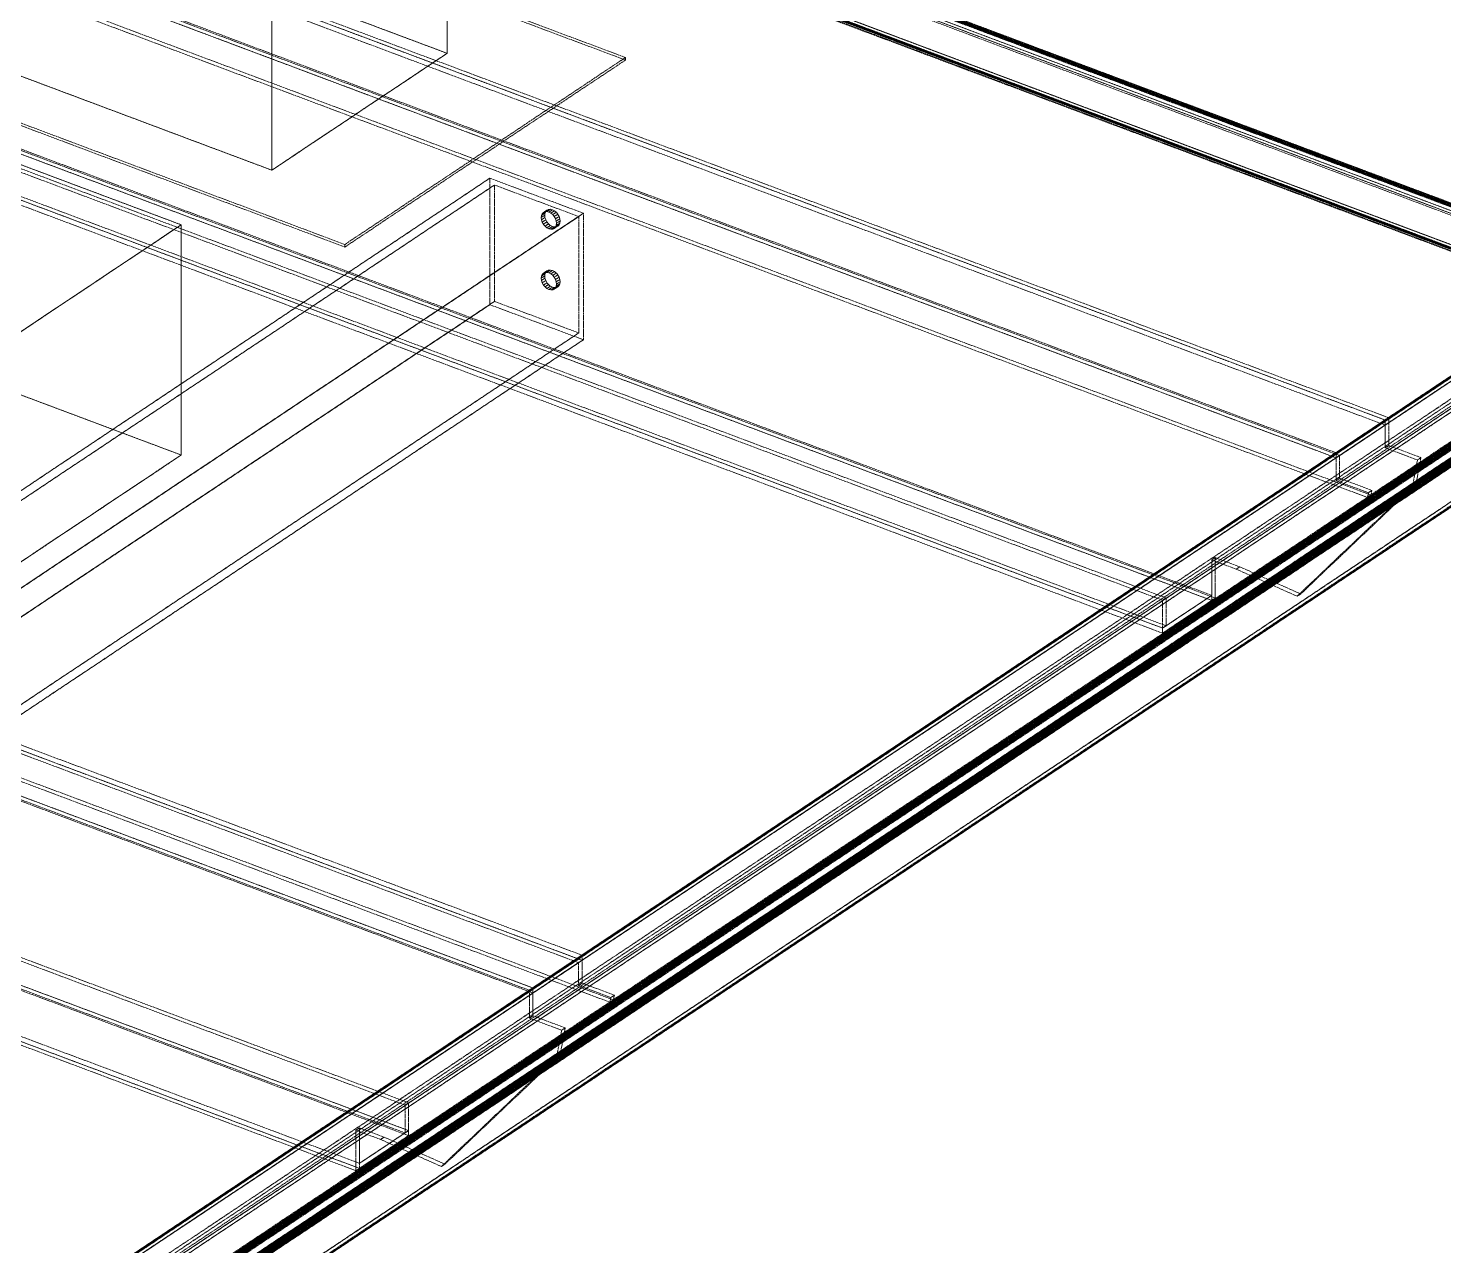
# Model space of a CAD drawing. Header units: millimetres. Extents: x 50 to 612415, y 2 to 4150.
# Drawn here: x 531660 to 532433, y 1483 to 2149 of the extents above; entities that cross this region are included whole.
import ezdxf

# ---------------------------------------------------------------- set-up
doc = ezdxf.new("R2010")
doc.units = ezdxf.units.MM
doc.linetypes.add('DASHED', pattern=[1.524, 1.27, -0.254])
doc.layers.add('HIDDEN', color=8, linetype='DASHED', lineweight=13)

msp = doc.modelspace()

# ---------------------------------------------------------------- linework, layer by layer
at = {"layer": 'HIDDEN', "color": 253, "true_color": 0xaab5af}
for p, q in [((532563.076, 2000.277), (530255.792, 2865.508)), ((530255.792, 2865.508), (532563.076, 2000.277)), ((530257.229, 2866.467), (532564.514, 2001.235)), ((532564.514, 2001.235), (530257.229, 2866.467)), ((532539.714, 2009.038), (530279.154, 2856.748)), ((532539.714, 2009.038), (530279.154, 2856.748)), ((530279.474, 2855.63), (532537.478, 2008.878)), ((530279.474, 2855.63), (532537.478, 2008.878)), ((530294.523, 2856.539), (532570.858, 2002.913)), ((532570.858, 2002.913), (530294.523, 2856.539)), ((530294.538, 2856.552), (532570.876, 2002.925)), ((532570.876, 2002.925), (530294.538, 2856.552)), ((530294.549, 2856.571), (532570.897, 2002.94)), ((532570.897, 2002.94), (530294.549, 2856.571)), ((530294.556, 2856.649), (532570.97, 2002.994)), ((532570.97, 2002.994), (530294.556, 2856.649)), ((530294.556, 2856.593), (532570.92, 2002.957)), ((532570.92, 2002.957), (530294.556, 2856.593)), ((530294.558, 2856.62), (532570.944, 2002.975)), ((532570.944, 2002.975), (530294.558, 2856.62)), ((532569.139, 2001.483), (530296.243, 2853.819)), ((530296.243, 2853.819), (532569.139, 2001.483)), ((532569.426, 2001.68), (530296.477, 2854.036)), ((530296.477, 2854.036), (532569.426, 2001.68)), ((532569.759, 2001.914), (530296.651, 2854.33)), ((530296.651, 2854.33), (532569.759, 2001.914)), ((532570.127, 2002.181), (530296.759, 2854.694)), ((530296.759, 2854.694), (532570.127, 2002.181)), ((532570.926, 2002.779), (530296.769, 2855.587)), ((530296.769, 2855.587), (532570.926, 2002.779)), ((532570.926, 2002.779), (530296.769, 2855.587)), ((530296.769, 2855.587), (532570.926, 2002.779)), ((532570.52, 2002.472), (530296.799, 2855.117)), ((530296.799, 2855.117), (532570.52, 2002.472)), ((532401.383, 1934.459), (529954.296, 2852.116)), ((529954.296, 2852.116), (532401.383, 1934.459)), ((532401.383, 1934.459), (529954.296, 2852.116)), ((529954.296, 2852.116), (532401.383, 1934.459)), ((532401.383, 1931.693), (529954.296, 2849.35)), ((532401.383, 1931.693), (529954.296, 2849.35)), ((529956.213, 2853.394), (532403.3, 1935.736)), ((529956.213, 2853.394), (532403.3, 1935.736)), ((532547.716, 1987.504), (530271.152, 2841.216)), ((530271.152, 2841.216), (532547.716, 1987.504)), ((532547.421, 1987.255), (530271.494, 2840.728)), ((530271.494, 2840.728), (532547.421, 1987.255)), ((532547.181, 1987.044), (530271.872, 2840.285)), ((530271.872, 2840.285), (532547.181, 1987.044)), ((532547.005, 1986.879), (530272.275, 2839.902)), ((530272.275, 2839.902), (532547.005, 1986.879)), ((530272.589, 2842.174), (532549.154, 1988.462)), ((532549.154, 1988.462), (530272.589, 2842.174)), ((530272.611, 2842.143), (532549.135, 1988.447)), ((532549.135, 1988.447), (530272.611, 2842.143)), ((530272.634, 2842.116), (532549.12, 1988.434)), ((532549.12, 1988.434), (530272.634, 2842.116)), ((530272.66, 2842.092), (532549.109, 1988.423)), ((532549.109, 1988.423), (530272.66, 2842.092)), ((530272.686, 2842.072), (532549.102, 1988.416)), ((532549.102, 1988.416), (530272.686, 2842.072)), ((532546.896, 1986.763), (530272.69, 2839.59)), ((530272.69, 2839.59), (532546.896, 1986.763)), ((530272.712, 2842.058), (532549.1, 1988.412)), ((532549.1, 1988.412), (530272.712, 2842.058)), ((530272.737, 2842.049), (532549.102, 1988.412)), ((532549.102, 1988.412), (530272.737, 2842.049)), ((530272.76, 2842.046), (532549.109, 1988.415)), ((532549.109, 1988.415), (530272.76, 2842.046)), ((530272.782, 2842.048), (532549.12, 1988.421)), ((532549.12, 1988.421), (530272.782, 2842.048)), ((530272.8, 2842.057), (532549.135, 1988.431)), ((532549.135, 1988.431), (530272.8, 2842.057)), ((532546.859, 1986.701), (530273.105, 2839.359)), ((530273.105, 2839.359), (532546.859, 1986.701)), ((532546.895, 1986.695), (530273.507, 2839.215)), ((530273.507, 2839.215), (532546.895, 1986.695)), ((532547.002, 1986.744), (530273.884, 2839.163)), ((530273.884, 2839.163), (532547.002, 1986.744)), ((532547.177, 1986.847), (530274.225, 2839.204)), ((530274.225, 2839.204), (532547.177, 1986.847)), ((532547.415, 1987.001), (530274.519, 2839.337)), ((530274.519, 2839.337), (532547.415, 1987.001)), ((532374.554, 1916.573), (529927.467, 2834.23)), ((532374.554, 1916.573), (529927.467, 2834.23)), ((529927.467, 2831.464), (532374.554, 1913.807)), ((532374.554, 1913.807), (529927.467, 2831.464)), ((532374.554, 1913.807), (529927.467, 2831.464)), ((529927.467, 2831.464), (532374.554, 1913.807)), ((529929.383, 2832.742), (532376.471, 1915.084)), ((529929.383, 2832.742), (532376.471, 1915.084)), ((532539.714, 1989.675), (530279.154, 2837.385)), ((532539.714, 1989.675), (530279.154, 2837.385)), ((530279.154, 2837.385), (532539.714, 1989.675)), ((530279.154, 2837.385), (532539.714, 1989.675)), ((530279.154, 2836.002), (532539.714, 1988.292)), ((530279.154, 2836.002), (532539.714, 1988.292)), ((532537.478, 1989.516), (530279.474, 2836.267)), ((532537.478, 1989.516), (530279.474, 2836.267)), ((532393.61, 1893.443), (529912.244, 2823.956)), ((532393.61, 1893.443), (529912.244, 2823.956)), ((529910.327, 2822.678), (532391.694, 1892.166)), ((529910.327, 2822.678), (532391.694, 1892.166)), ((530024.18, 2683.785), (532281.674, 1837.225)), ((530024.18, 2683.785), (532281.674, 1837.225)), ((530049.093, 2685.18), (532306.587, 1838.62)), ((530049.093, 2685.18), (532306.587, 1838.62)), ((532308.503, 1837.132), (530051.01, 2683.692)), ((532308.503, 1837.132), (530051.01, 2683.692)), ((532279.757, 1835.947), (530022.264, 2682.507)), ((532279.757, 1835.947), (530022.264, 2682.507)), ((530049.093, 2682.414), (532306.587, 1835.854)), ((530049.093, 2682.414), (532306.587, 1835.854)), ((532306.587, 1835.854), (530049.093, 2682.414)), ((532306.587, 1835.854), (530049.093, 2682.414)), ((532281.674, 1822.011), (530024.18, 2668.571)), ((532281.674, 1822.011), (530024.18, 2668.571)), ((532279.757, 1820.734), (530022.264, 2667.294)), ((530022.264, 2667.294), (532279.757, 1820.734)), ((532279.757, 1820.734), (530022.264, 2667.294)), ((530022.264, 2667.294), (532279.757, 1820.734)), ((530022.264, 2664.528), (532279.757, 1817.968)), ((530022.264, 2664.528), (532279.757, 1817.968)), ((530708.647, 2611.748), (531986.232, 2132.653)), ((530708.647, 2611.748), (531986.232, 2132.653)), ((531986.232, 2131.27), (530708.647, 2610.365)), ((531986.232, 2131.27), (530708.647, 2610.365)), ((529513.529, 2555.506), (531960.617, 1637.848)), ((529513.529, 2555.506), (531960.617, 1637.848)), ((531962.533, 1641.892), (529515.446, 2559.549)), ((531962.533, 1641.892), (529515.446, 2559.549)), ((531962.533, 1639.126), (529515.446, 2556.783)), ((529515.446, 2556.783), (531962.533, 1639.126)), ((531962.533, 1639.126), (529515.446, 2556.783)), ((529515.446, 2556.783), (531962.533, 1639.126)), ((531977.756, 1616.207), (529496.39, 2546.72)), ((531977.756, 1616.207), (529496.39, 2546.72)), ((529498.306, 2547.997), (531979.673, 1617.485)), ((529498.306, 2547.997), (531979.673, 1617.485)), ((529486.7, 2540.386), (531933.787, 1622.728)), ((529486.7, 2540.386), (531933.787, 1622.728)), ((531935.704, 1624.006), (529488.617, 2541.663)), ((529488.617, 2541.663), (531935.704, 1624.006)), ((529488.617, 2541.663), (531935.704, 1624.006)), ((531935.704, 1624.006), (529488.617, 2541.663)), ((531935.704, 1621.239), (529488.617, 2538.897)), ((531935.704, 1621.239), (529488.617, 2538.897)), ((531832.922, 2030.446), (530555.336, 2509.541)), ((531832.922, 2030.446), (530555.336, 2509.541)), ((530555.336, 2508.158), (531832.922, 2029.063)), ((530555.336, 2508.158), (531832.922, 2029.063)), ((529608.326, 2406.549), (531865.82, 1559.989)), ((529608.326, 2406.549), (531865.82, 1559.989)), ((531867.736, 1561.266), (529610.243, 2407.826)), ((531867.736, 1561.266), (529610.243, 2407.826)), ((531865.82, 1544.775), (529608.326, 2391.335)), ((531865.82, 1544.775), (529608.326, 2391.335)), ((531867.736, 1546.053), (529610.243, 2392.613)), ((529610.243, 2392.613), (531867.736, 1546.053)), ((529610.243, 2392.613), (531867.736, 1546.053)), ((531867.736, 1546.053), (529610.243, 2392.613)), ((529610.243, 2389.847), (531867.736, 1543.287)), ((529610.243, 2389.847), (531867.736, 1543.287)), ((529583.413, 2374.727), (531840.907, 1528.167)), ((529583.413, 2374.727), (531840.907, 1528.167)), ((531838.99, 1524.123), (529581.497, 2370.683)), ((531838.99, 1524.123), (529581.497, 2370.683)), ((529583.413, 2371.961), (531840.907, 1525.401)), ((531840.907, 1525.401), (529583.413, 2371.961)), ((529583.413, 2371.961), (531840.907, 1525.401)), ((531840.907, 1525.401), (529583.413, 2371.961)), ((532724.585, 2150.02), (531615.746, 1410.793)), ((531615.746, 1410.793), (532724.585, 2150.02)), ((532725.048, 2150.399), (531615.792, 1410.894)), ((531615.792, 1410.894), (532725.048, 2150.399)), ((532725.529, 2150.672), (531615.93, 1410.939)), ((531615.93, 1410.939), (532725.529, 2150.672)), ((532726.009, 2150.828), (531616.157, 1410.927)), ((531616.157, 1410.927), (532726.009, 2150.828)), ((532726.471, 2150.863), (531616.462, 1410.857)), ((531616.462, 1410.857), (532726.471, 2150.863)), ((532726.896, 2150.773), (531616.834, 1410.732)), ((531616.834, 1410.732), (532726.896, 2150.773)), ((532724.159, 2149.549), (531615.795, 1410.64)), ((531615.795, 1410.64), (532724.159, 2149.549)), ((532723.784, 2149.006), (531615.937, 1410.441)), ((531615.937, 1410.441), (532723.784, 2149.006)), ((532723.477, 2148.41), (531616.166, 1410.203)), ((531616.166, 1410.203), (532723.477, 2148.41)), ((531618.056, 1409.518), (532725.453, 2147.783)), ((532725.453, 2147.783), (531618.056, 1409.518)), ((531618.057, 1409.525), (532725.478, 2147.806)), ((532725.478, 2147.806), (531618.057, 1409.525)), ((531618.06, 1409.509), (532725.43, 2147.755)), ((532725.43, 2147.755), (531618.06, 1409.509)), ((531618.062, 1409.529), (532725.504, 2147.824)), ((532725.504, 2147.824), (531618.062, 1409.529)), ((531618.069, 1409.497), (532725.41, 2147.724)), ((532725.41, 2147.724), (531618.069, 1409.497)), ((531618.071, 1409.53), (532725.531, 2147.837)), ((532725.531, 2147.837), (531618.071, 1409.53)), ((531618.082, 1409.484), (532725.393, 2147.691)), ((532725.393, 2147.691), (531618.082, 1409.484)), ((531618.085, 1409.529), (532725.558, 2147.844)), ((532725.558, 2147.844), (531618.085, 1409.529)), ((531618.103, 1409.524), (532725.583, 2147.844)), ((532725.583, 2147.844), (531618.103, 1409.524)), ((531618.124, 1409.517), (532725.607, 2147.839)), ((532725.607, 2147.839), (531618.124, 1409.517)), ((532768.913, 2135.017), (531658.85, 1394.976)), ((531658.85, 1394.976), (532768.913, 2135.017)), ((532769.275, 2134.815), (531659.262, 1394.807)), ((531659.262, 1394.807), (532769.275, 2134.815)), ((532716.255, 2131.978), (531623.387, 1403.4)), ((531623.387, 1403.4), (532716.255, 2131.978)), ((531625.304, 1402.681), (532718.172, 2131.259)), ((532718.172, 2131.259), (531625.304, 1402.681)), ((532769.574, 2134.508), (531659.709, 1394.598)), ((531659.709, 1394.598), (532769.574, 2134.508)), ((531660.14, 1393.761), (532767.623, 2132.083)), ((532767.623, 2132.083), (531660.14, 1393.761)), ((531660.166, 1393.75), (532767.646, 2132.07)), ((532767.646, 2132.07), (531660.166, 1393.75)), ((532769.8, 2134.105), (531660.175, 1394.355)), ((531660.175, 1394.355), (532769.8, 2134.105)), ((531660.194, 1393.737), (532767.664, 2132.051)), ((532767.664, 2132.051), (531660.194, 1393.737)), ((531660.223, 1393.722), (532767.678, 2132.026)), ((532767.678, 2132.026), (531660.223, 1393.722)), ((531660.252, 1393.705), (532767.687, 2131.996)), ((532767.687, 2131.996), (531660.252, 1393.705)), ((532767.691, 2131.962), (531660.28, 1393.688)), ((531660.28, 1393.688), (532767.691, 2131.962)), ((532767.689, 2131.925), (531660.307, 1393.67)), ((531660.307, 1393.67), (532767.689, 2131.925)), ((532767.681, 2131.887), (531660.33, 1393.652)), ((531660.33, 1393.652), (532767.681, 2131.887)), ((532767.669, 2131.848), (531660.35, 1393.636)), ((531660.35, 1393.636), (532767.669, 2131.848)), ((532767.651, 2131.812), (531660.365, 1393.621)), ((531660.365, 1393.621), (532767.651, 2131.812)), ((532767.629, 2131.778), (531660.375, 1393.608)), ((531660.375, 1393.608), (532767.629, 2131.778)), ((532767.577, 2131.723), (531660.379, 1393.591)), ((531660.379, 1393.591), (532767.577, 2131.723)), ((532767.604, 2131.748), (531660.38, 1393.598)), ((531660.38, 1393.598), (532767.604, 2131.748)), ((532769.943, 2133.622), (531660.642, 1394.088)), ((531660.642, 1394.088), (532769.943, 2133.622)), ((531661.095, 1393.806), (532770, 2133.076)), ((532770, 2133.076), (531661.095, 1393.806)), ((531661.516, 1393.52), (532769.967, 2132.488)), ((532769.967, 2132.488), (531661.516, 1393.52)), ((531661.89, 1393.239), (532769.847, 2131.877)), ((532769.847, 2131.877), (531661.89, 1393.239)), ((531662.204, 1392.975), (532769.643, 2131.267)), ((532769.643, 2131.267), (531662.204, 1392.975)), ((531662.446, 1392.735), (532769.363, 2130.68)), ((532769.363, 2130.68), (531662.446, 1392.735)), ((531662.608, 1392.53), (532769.016, 2130.136)), ((532769.016, 2130.136), (531662.608, 1392.53)), ((531662.671, 1392.251), (532768.176, 2129.255)), ((532768.176, 2129.255), (531662.671, 1392.251)), ((531662.684, 1392.367), (532768.616, 2129.655)), ((532768.616, 2129.655), (531662.684, 1392.367)), ((531986.232, 2132.653), (531832.922, 2030.446)), ((531986.232, 2132.653), (531832.922, 2030.446)), ((531832.922, 2029.063), (531986.232, 2131.27)), ((531832.922, 2029.063), (531986.232, 2131.27)), ((531986.232, 2132.653), (531986.232, 2131.27)), ((531986.232, 2131.27), (531986.232, 2132.653)), ((531459.867, 1765.174), (531912.132, 2066.684)), ((531912.132, 2066.684), (531459.867, 1765.174)), ((531912.132, 2066.684), (531912.132, 1997.533)), ((531963.236, 2047.521), (531912.132, 2066.684)), ((531912.132, 2066.684), (531912.132, 1997.533)), ((531963.236, 2047.521), (531912.132, 2066.684)), ((531914.687, 2062.96), (531462.422, 1761.45)), ((531462.422, 1761.45), (531914.687, 2062.96)), ((531914.687, 1999.341), (531914.687, 2062.96)), ((531914.687, 2062.96), (531960.68, 2045.713)), ((531914.687, 1999.341), (531914.687, 2062.96)), ((531914.687, 2062.96), (531960.68, 2045.713)), ((531942.283, 2048.338), (531944.2, 2049.615)), ((531944.2, 2049.615), (531942.283, 2048.338)), ((531943.3, 2048.412), (531945.216, 2049.69)), ((531945.216, 2049.69), (531943.3, 2048.412)), ((531944.2, 2049.615), (531943.326, 2049.217)), ((531944.2, 2049.615), (531943.326, 2049.217)), ((531945.216, 2049.69), (531944.2, 2049.615)), ((531945.216, 2049.69), (531944.2, 2049.615)), ((531946.308, 2049.436), (531945.216, 2049.69)), ((531946.308, 2049.436), (531945.216, 2049.69)), ((531508.415, 1744.203), (531960.68, 2045.713)), ((531960.68, 2045.713), (531508.415, 1744.203)), ((531963.236, 2047.521), (531510.97, 1746.01)), ((531510.97, 1746.01), (531963.236, 2047.521)), ((531940.175, 2045.176), (531942.092, 2046.453)), ((531942.092, 2046.453), (531940.175, 2045.176)), ((531940.175, 2045.176), (531940.319, 2046.303)), ((531940.175, 2045.176), (531940.319, 2046.303)), ((531940.319, 2043.941), (531940.175, 2045.176)), ((531940.319, 2043.941), (531940.175, 2045.176)), ((531940.319, 2046.303), (531942.235, 2047.581)), ((531942.235, 2047.581), (531940.319, 2046.303)), ((531940.319, 2046.303), (531940.74, 2047.246)), ((531940.319, 2046.303), (531940.74, 2047.246)), ((531940.319, 2043.941), (531942.235, 2045.218)), ((531942.235, 2045.218), (531940.319, 2043.941)), ((531940.74, 2042.682), (531940.319, 2043.941)), ((531940.74, 2042.682), (531940.319, 2043.941)), ((531940.74, 2047.246), (531942.656, 2048.523)), ((531942.656, 2048.523), (531940.74, 2047.246)), ((531940.74, 2047.246), (531941.41, 2047.94)), ((531940.74, 2047.246), (531941.41, 2047.94)), ((531940.74, 2042.682), (531942.656, 2043.959)), ((531942.656, 2043.959), (531940.74, 2042.682)), ((531941.41, 2041.485), (531940.74, 2042.682)), ((531941.41, 2041.485), (531940.74, 2042.682)), ((531941.41, 2047.94), (531943.326, 2049.217)), ((531943.326, 2049.217), (531941.41, 2047.94)), ((531941.41, 2047.94), (531942.283, 2048.338)), ((531941.41, 2047.94), (531942.283, 2048.338)), ((531943.326, 2042.763), (531941.41, 2041.485)), ((531941.41, 2041.485), (531943.326, 2042.763)), ((531942.235, 2047.581), (531942.092, 2046.453)), ((531942.235, 2047.581), (531942.092, 2046.453)), ((531942.092, 2046.453), (531942.235, 2045.218)), ((531942.092, 2046.453), (531942.235, 2045.218)), ((531942.656, 2048.523), (531942.235, 2047.581)), ((531942.656, 2048.523), (531942.235, 2047.581)), ((531942.235, 2045.218), (531942.656, 2043.959)), ((531942.235, 2045.218), (531942.656, 2043.959)), ((531942.283, 2048.338), (531943.3, 2048.412)), ((531942.283, 2048.338), (531943.3, 2048.412)), ((531943.326, 2049.217), (531942.656, 2048.523)), ((531943.326, 2049.217), (531942.656, 2048.523)), ((531942.656, 2043.959), (531943.326, 2042.763)), ((531942.656, 2043.959), (531943.326, 2042.763)), ((531943.3, 2048.412), (531944.391, 2048.159)), ((531943.3, 2048.412), (531944.391, 2048.159)), ((531943.326, 2042.763), (531944.2, 2041.71)), ((531943.326, 2042.763), (531944.2, 2041.71)), ((531944.391, 2048.159), (531946.308, 2049.436)), ((531946.308, 2049.436), (531944.391, 2048.159)), ((531944.391, 2048.159), (531945.482, 2047.594)), ((531944.391, 2048.159), (531945.482, 2047.594)), ((531945.482, 2047.594), (531947.399, 2048.872)), ((531947.399, 2048.872), (531945.482, 2047.594)), ((531945.482, 2047.594), (531946.499, 2046.757)), ((531945.482, 2047.594), (531946.499, 2046.757)), ((531947.399, 2048.872), (531946.308, 2049.436)), ((531947.399, 2048.872), (531946.308, 2049.436)), ((531946.499, 2046.757), (531948.416, 2048.034)), ((531948.416, 2048.034), (531946.499, 2046.757)), ((531946.499, 2046.757), (531947.372, 2045.704)), ((531946.499, 2046.757), (531947.372, 2045.704)), ((531947.372, 2045.704), (531949.289, 2046.982)), ((531949.289, 2046.982), (531947.372, 2045.704)), ((531947.372, 2045.704), (531948.042, 2044.507)), ((531947.372, 2045.704), (531948.042, 2044.507)), ((531948.416, 2048.034), (531947.399, 2048.872)), ((531948.416, 2048.034), (531947.399, 2048.872)), ((531949.959, 2045.785), (531948.042, 2044.507)), ((531948.042, 2044.507), (531949.959, 2045.785)), ((531948.042, 2044.507), (531948.464, 2043.249)), ((531948.042, 2044.507), (531948.464, 2043.249)), ((531949.289, 2046.982), (531948.416, 2048.034)), ((531949.289, 2046.982), (531948.416, 2048.034)), ((531950.38, 2044.526), (531948.464, 2043.249)), ((531948.464, 2043.249), (531950.38, 2044.526)), ((531948.464, 2043.249), (531948.607, 2042.014)), ((531948.464, 2043.249), (531948.607, 2042.014)), ((531950.38, 2042.164), (531948.464, 2040.886)), ((531948.464, 2040.886), (531950.38, 2042.164)), ((531948.607, 2042.014), (531948.464, 2040.886)), ((531948.607, 2042.014), (531948.464, 2040.886)), ((531950.524, 2043.291), (531948.607, 2042.014)), ((531948.607, 2042.014), (531950.524, 2043.291)), ((531949.959, 2045.785), (531949.289, 2046.982)), ((531949.959, 2045.785), (531949.289, 2046.982)), ((531950.38, 2044.526), (531949.959, 2045.785)), ((531950.38, 2044.526), (531949.959, 2045.785)), ((531949.959, 2041.221), (531950.38, 2042.164)), ((531949.959, 2041.221), (531950.38, 2042.164)), ((531950.524, 2043.291), (531950.38, 2044.526)), ((531950.524, 2043.291), (531950.38, 2044.526)), ((531950.38, 2042.164), (531950.524, 2043.291)), ((531950.38, 2042.164), (531950.524, 2043.291)), ((531960.68, 2045.713), (531960.68, 1982.093)), ((531960.68, 2045.713), (531960.68, 1982.093)), ((531963.236, 1978.369), (531963.236, 2047.521)), ((531963.236, 1978.369), (531963.236, 2047.521)), ((531942.283, 2040.433), (531941.41, 2041.485)), ((531942.283, 2040.433), (531941.41, 2041.485)), ((531944.2, 2041.71), (531942.283, 2040.433)), ((531942.283, 2040.433), (531944.2, 2041.71)), ((531943.3, 2039.595), (531942.283, 2040.433)), ((531943.3, 2039.595), (531942.283, 2040.433)), ((531945.216, 2040.873), (531943.3, 2039.595)), ((531943.3, 2039.595), (531945.216, 2040.873)), ((531944.391, 2039.031), (531943.3, 2039.595)), ((531944.391, 2039.031), (531943.3, 2039.595)), ((531944.2, 2041.71), (531945.216, 2040.873)), ((531944.2, 2041.71), (531945.216, 2040.873)), ((531946.308, 2040.308), (531944.391, 2039.031)), ((531944.391, 2039.031), (531946.308, 2040.308)), ((531945.482, 2038.777), (531944.391, 2039.031)), ((531945.482, 2038.777), (531944.391, 2039.031)), ((531945.216, 2040.873), (531946.308, 2040.308)), ((531945.216, 2040.873), (531946.308, 2040.308)), ((531947.399, 2040.055), (531945.482, 2038.777)), ((531945.482, 2038.777), (531947.399, 2040.055)), ((531946.499, 2038.852), (531945.482, 2038.777)), ((531946.499, 2038.852), (531945.482, 2038.777)), ((531946.308, 2040.308), (531947.399, 2040.055)), ((531946.308, 2040.308), (531947.399, 2040.055)), ((531948.416, 2040.129), (531946.499, 2038.852)), ((531946.499, 2038.852), (531948.416, 2040.129)), ((531947.372, 2039.25), (531946.499, 2038.852)), ((531947.372, 2039.25), (531946.499, 2038.852)), ((531949.289, 2040.527), (531947.372, 2039.25)), ((531947.372, 2039.25), (531949.289, 2040.527)), ((531948.042, 2039.943), (531947.372, 2039.25)), ((531948.042, 2039.943), (531947.372, 2039.25)), ((531947.399, 2040.055), (531948.416, 2040.129)), ((531947.399, 2040.055), (531948.416, 2040.129)), ((531949.959, 2041.221), (531948.042, 2039.943)), ((531948.042, 2039.943), (531949.959, 2041.221)), ((531948.464, 2040.886), (531948.042, 2039.943)), ((531948.464, 2040.886), (531948.042, 2039.943)), ((531948.416, 2040.129), (531949.289, 2040.527)), ((531948.416, 2040.129), (531949.289, 2040.527)), ((531949.289, 2040.527), (531949.959, 2041.221)), ((531949.289, 2040.527), (531949.959, 2041.221)), ((531832.922, 2029.063), (531832.922, 2030.446)), ((531832.922, 2030.446), (531832.922, 2029.063)), ((532557.236, 2020.719), (531593.324, 1378.111)), ((531593.324, 1378.111), (532557.236, 2020.719)), ((531595.24, 1377.392), (532559.152, 2020)), ((532559.152, 2020), (531595.24, 1377.392)), ((531940.175, 2011.983), (531942.092, 2013.261)), ((531942.092, 2013.261), (531940.175, 2011.983)), ((531940.175, 2011.983), (531940.319, 2013.11)), ((531940.175, 2011.983), (531940.319, 2013.11)), ((531940.319, 2010.748), (531940.175, 2011.983)), ((531940.319, 2010.748), (531940.175, 2011.983)), ((531940.319, 2013.11), (531942.235, 2014.388)), ((531942.235, 2014.388), (531940.319, 2013.11)), ((531940.319, 2013.11), (531940.74, 2014.053)), ((531940.319, 2013.11), (531940.74, 2014.053)), ((531940.319, 2010.748), (531942.235, 2012.026)), ((531942.235, 2012.026), (531940.319, 2010.748)), ((531940.74, 2014.053), (531942.656, 2015.331)), ((531942.656, 2015.331), (531940.74, 2014.053)), ((531940.74, 2014.053), (531941.41, 2014.747)), ((531940.74, 2014.053), (531941.41, 2014.747)), ((531941.41, 2014.747), (531943.326, 2016.025)), ((531943.326, 2016.025), (531941.41, 2014.747)), ((531941.41, 2014.747), (531942.283, 2015.145)), ((531941.41, 2014.747), (531942.283, 2015.145)), ((531942.235, 2014.388), (531942.092, 2013.261)), ((531942.235, 2014.388), (531942.092, 2013.261)), ((531942.092, 2013.261), (531942.235, 2012.026)), ((531942.092, 2013.261), (531942.235, 2012.026)), ((531942.656, 2015.331), (531942.235, 2014.388)), ((531942.656, 2015.331), (531942.235, 2014.388)), ((531942.235, 2012.026), (531942.656, 2010.767)), ((531942.235, 2012.026), (531942.656, 2010.767)), ((531942.283, 2015.145), (531944.2, 2016.423)), ((531944.2, 2016.423), (531942.283, 2015.145)), ((531942.283, 2015.145), (531943.3, 2015.22)), ((531942.283, 2015.145), (531943.3, 2015.22)), ((531943.326, 2016.025), (531942.656, 2015.331)), ((531943.326, 2016.025), (531942.656, 2015.331)), ((531943.3, 2015.22), (531945.216, 2016.497)), ((531945.216, 2016.497), (531943.3, 2015.22)), ((531943.3, 2015.22), (531944.391, 2014.966)), ((531943.3, 2015.22), (531944.391, 2014.966)), ((531944.2, 2016.423), (531943.326, 2016.025)), ((531944.2, 2016.423), (531943.326, 2016.025)), ((531945.216, 2016.497), (531944.2, 2016.423)), ((531945.216, 2016.497), (531944.2, 2016.423)), ((531944.391, 2014.966), (531946.308, 2016.244)), ((531946.308, 2016.244), (531944.391, 2014.966)), ((531944.391, 2014.966), (531945.482, 2014.401)), ((531944.391, 2014.966), (531945.482, 2014.401)), ((531946.308, 2016.244), (531945.216, 2016.497)), ((531946.308, 2016.244), (531945.216, 2016.497)), ((531945.482, 2014.401), (531947.399, 2015.679)), ((531947.399, 2015.679), (531945.482, 2014.401)), ((531945.482, 2014.401), (531946.499, 2013.564)), ((531945.482, 2014.401), (531946.499, 2013.564)), ((531947.399, 2015.679), (531946.308, 2016.244)), ((531947.399, 2015.679), (531946.308, 2016.244)), ((531946.499, 2013.564), (531948.416, 2014.842)), ((531948.416, 2014.842), (531946.499, 2013.564)), ((531946.499, 2013.564), (531947.372, 2012.511)), ((531946.499, 2013.564), (531947.372, 2012.511)), ((531947.372, 2012.511), (531949.289, 2013.789)), ((531949.289, 2013.789), (531947.372, 2012.511)), ((531947.372, 2012.511), (531948.042, 2011.315)), ((531947.372, 2012.511), (531948.042, 2011.315)), ((531948.416, 2014.842), (531947.399, 2015.679)), ((531948.416, 2014.842), (531947.399, 2015.679)), ((531949.959, 2012.592), (531948.042, 2011.315)), ((531948.042, 2011.315), (531949.959, 2012.592)), ((531948.042, 2011.315), (531948.464, 2010.056)), ((531948.042, 2011.315), (531948.464, 2010.056)), ((531949.289, 2013.789), (531948.416, 2014.842)), ((531949.289, 2013.789), (531948.416, 2014.842)), ((531950.38, 2011.334), (531948.464, 2010.056)), ((531948.464, 2010.056), (531950.38, 2011.334)), ((531949.959, 2012.592), (531949.289, 2013.789)), ((531949.959, 2012.592), (531949.289, 2013.789)), ((531950.38, 2011.334), (531949.959, 2012.592)), ((531950.38, 2011.334), (531949.959, 2012.592)), ((531950.524, 2010.099), (531950.38, 2011.334)), ((531950.524, 2010.099), (531950.38, 2011.334)), ((532537.478, 2008.878), (531610.526, 1390.91)), ((532537.478, 2008.878), (531610.526, 1390.91)), ((531610.846, 1389.792), (532539.714, 2009.038)), ((531610.846, 1389.792), (532539.714, 2009.038)), ((531940.74, 2009.489), (531940.319, 2010.748)), ((531940.74, 2009.489), (531940.319, 2010.748)), ((531940.74, 2009.489), (531942.656, 2010.767)), ((531942.656, 2010.767), (531940.74, 2009.489)), ((531941.41, 2008.293), (531940.74, 2009.489)), ((531941.41, 2008.293), (531940.74, 2009.489)), ((531943.326, 2009.57), (531941.41, 2008.293)), ((531941.41, 2008.293), (531943.326, 2009.57)), ((531942.283, 2007.24), (531941.41, 2008.293)), ((531942.283, 2007.24), (531941.41, 2008.293)), ((531944.2, 2008.518), (531942.283, 2007.24)), ((531942.283, 2007.24), (531944.2, 2008.518)), ((531943.3, 2006.403), (531942.283, 2007.24)), ((531943.3, 2006.403), (531942.283, 2007.24)), ((531942.656, 2010.767), (531943.326, 2009.57)), ((531942.656, 2010.767), (531943.326, 2009.57)), ((531945.216, 2007.68), (531943.3, 2006.403)), ((531943.3, 2006.403), (531945.216, 2007.68)), ((531944.391, 2005.838), (531943.3, 2006.403)), ((531944.391, 2005.838), (531943.3, 2006.403)), ((531943.326, 2009.57), (531944.2, 2008.518)), ((531943.326, 2009.57), (531944.2, 2008.518)), ((531944.2, 2008.518), (531945.216, 2007.68)), ((531944.2, 2008.518), (531945.216, 2007.68)), ((531946.308, 2007.116), (531944.391, 2005.838)), ((531944.391, 2005.838), (531946.308, 2007.116)), ((531945.482, 2005.584), (531944.391, 2005.838)), ((531945.482, 2005.584), (531944.391, 2005.838)), ((531945.216, 2007.68), (531946.308, 2007.116)), ((531945.216, 2007.68), (531946.308, 2007.116)), ((531947.399, 2006.862), (531945.482, 2005.584)), ((531945.482, 2005.584), (531947.399, 2006.862)), ((531946.499, 2005.659), (531945.482, 2005.584)), ((531946.499, 2005.659), (531945.482, 2005.584)), ((531946.308, 2007.116), (531947.399, 2006.862)), ((531946.308, 2007.116), (531947.399, 2006.862)), ((531948.416, 2006.937), (531946.499, 2005.659)), ((531946.499, 2005.659), (531948.416, 2006.937)), ((531947.372, 2006.057), (531946.499, 2005.659)), ((531947.372, 2006.057), (531946.499, 2005.659)), ((531949.289, 2007.334), (531947.372, 2006.057)), ((531947.372, 2006.057), (531949.289, 2007.334)), ((531948.042, 2006.751), (531947.372, 2006.057)), ((531948.042, 2006.751), (531947.372, 2006.057)), ((531947.399, 2006.862), (531948.416, 2006.937)), ((531947.399, 2006.862), (531948.416, 2006.937)), ((531949.959, 2008.028), (531948.042, 2006.751)), ((531948.042, 2006.751), (531949.959, 2008.028)), ((531948.464, 2007.694), (531948.042, 2006.751)), ((531948.464, 2007.694), (531948.042, 2006.751)), ((531948.416, 2006.937), (531949.289, 2007.334)), ((531948.416, 2006.937), (531949.289, 2007.334)), ((531948.464, 2010.056), (531948.607, 2008.821)), ((531948.464, 2010.056), (531948.607, 2008.821)), ((531950.38, 2008.971), (531948.464, 2007.694)), ((531948.464, 2007.694), (531950.38, 2008.971)), ((531948.607, 2008.821), (531948.464, 2007.694)), ((531948.607, 2008.821), (531948.464, 2007.694)), ((531950.524, 2010.099), (531948.607, 2008.821)), ((531948.607, 2008.821), (531950.524, 2010.099)), ((531949.289, 2007.334), (531949.959, 2008.028)), ((531949.289, 2007.334), (531949.959, 2008.028)), ((531949.959, 2008.028), (531950.38, 2008.971)), ((531949.959, 2008.028), (531950.38, 2008.971)), ((531950.38, 2008.971), (531950.524, 2010.099)), ((531950.38, 2008.971), (531950.524, 2010.099)), ((531459.867, 1696.023), (531912.132, 1997.533)), ((531912.132, 1997.533), (531459.867, 1696.023)), ((531914.687, 1999.341), (531462.422, 1697.831)), ((531462.422, 1697.831), (531914.687, 1999.341)), ((531912.132, 1997.533), (531963.236, 1978.369)), ((531912.132, 1997.533), (531963.236, 1978.369)), ((531960.68, 1982.093), (531914.687, 1999.341)), ((531960.68, 1982.093), (531914.687, 1999.341)), ((532545.716, 1994.506), (531604.844, 1367.258)), ((531604.844, 1367.258), (532545.716, 1994.506)), ((532545.508, 1993.951), (531605.114, 1367.022)), ((531605.114, 1367.022), (532545.508, 1993.951)), ((532545.369, 1993.389), (531605.438, 1366.769)), ((531605.438, 1366.769), (532545.369, 1993.389)), ((532545.302, 1992.839), (531605.806, 1366.508)), ((531605.806, 1366.508), (532545.302, 1992.839)), ((532545.31, 1992.315), (531606.206, 1366.246)), ((531606.206, 1366.246), (532545.31, 1992.315)), ((531606.628, 1365.992), (532545.392, 1991.835)), ((532545.392, 1991.835), (531606.628, 1365.992)), ((531606.76, 1366.54), (532547.632, 1993.788)), ((532547.632, 1993.788), (531606.76, 1366.54)), ((531606.777, 1366.525), (532547.619, 1993.753)), ((532547.619, 1993.753), (531606.777, 1366.525)), ((531606.797, 1366.509), (532547.61, 1993.718)), ((532547.61, 1993.718), (531606.797, 1366.509)), ((531606.82, 1366.493), (532547.606, 1993.683)), ((532547.606, 1993.683), (531606.82, 1366.493)), ((531606.845, 1366.476), (532547.607, 1993.651)), ((532547.607, 1993.651), (531606.845, 1366.476)), ((532547.612, 1993.621), (531606.872, 1366.461)), ((531606.872, 1366.461), (532547.612, 1993.621)), ((532547.622, 1993.594), (531606.899, 1366.446)), ((531606.899, 1366.446), (532547.622, 1993.594)), ((532547.635, 1993.572), (531606.925, 1366.432)), ((531606.925, 1366.432), (532547.635, 1993.572)), ((532547.653, 1993.555), (531606.951, 1366.42)), ((531606.951, 1366.42), (532547.653, 1993.555)), ((532547.674, 1993.544), (531606.974, 1366.411)), ((531606.974, 1366.411), (532547.674, 1993.544)), ((531607.057, 1365.753), (532545.547, 1991.412)), ((532545.547, 1991.412), (531607.057, 1365.753)), ((531607.482, 1365.536), (532545.768, 1991.061)), ((532545.768, 1991.061), (531607.482, 1365.536)), ((531607.888, 1365.349), (532546.05, 1990.79)), ((532546.05, 1990.79), (531607.888, 1365.349)), ((531608.264, 1365.196), (532546.384, 1990.61)), ((532546.384, 1990.61), (531608.264, 1365.196)), ((531610.526, 1371.548), (532537.478, 1989.516)), ((531610.526, 1371.548), (532537.478, 1989.516)), ((531610.846, 1370.43), (532539.714, 1989.675)), ((532539.714, 1989.675), (531610.846, 1370.43)), ((531610.846, 1370.43), (532539.714, 1989.675)), ((532539.714, 1989.675), (531610.846, 1370.43)), ((532539.714, 1988.292), (531610.846, 1369.047)), ((532539.714, 1988.292), (531610.846, 1369.047)), ((531508.415, 1680.583), (531960.68, 1982.093)), ((531960.68, 1982.093), (531508.415, 1680.583)), ((532576.638, 1982.682), (531635.938, 1355.549)), ((531635.938, 1355.549), (532576.638, 1982.682)), ((532576.661, 1982.677), (531635.959, 1355.542)), ((531635.959, 1355.542), (532576.661, 1982.677)), ((532576.686, 1982.678), (531635.976, 1355.538)), ((531635.976, 1355.538), (532576.686, 1982.678)), ((532576.712, 1982.684), (531635.99, 1355.536)), ((531635.99, 1355.536), (532576.712, 1982.684)), ((532576.738, 1982.696), (531636, 1355.537)), ((531636, 1355.537), (532576.738, 1982.696)), ((532576.764, 1982.713), (531636.005, 1355.541)), ((531636.005, 1355.541), (532576.764, 1982.713)), ((531638.21, 1354.141), (532576.949, 1979.968)), ((532576.949, 1979.968), (531638.21, 1354.141)), ((531638.297, 1354.201), (532577.364, 1980.245)), ((531638.297, 1354.201), (532577.364, 1980.245)), ((532577.364, 1980.245), (531638.297, 1354.201)), ((532577.364, 1980.245), (531638.297, 1354.201)), ((531963.236, 1978.369), (531510.97, 1676.859)), ((531510.97, 1676.859), (531963.236, 1978.369)), ((531637.228, 1354.334), (532575.349, 1979.748)), ((532575.349, 1979.748), (531637.228, 1354.334)), ((531637.556, 1354.223), (532575.717, 1979.663)), ((532575.717, 1979.663), (531637.556, 1354.223)), ((531637.834, 1354.152), (532576.114, 1979.672)), ((532576.114, 1979.672), (531637.834, 1354.152)), ((531638.054, 1354.125), (532576.529, 1979.775)), ((532576.529, 1979.775), (531638.054, 1354.125)), ((532401.383, 1934.459), (532374.554, 1916.573)), ((532374.554, 1916.573), (532401.383, 1934.459)), ((532403.3, 1935.736), (532401.383, 1934.459)), ((532401.383, 1934.459), (532403.3, 1935.736)), ((532401.383, 1934.459), (532401.383, 1931.693)), ((532401.383, 1919.245), (532401.383, 1934.459)), ((532401.383, 1923.395), (532401.383, 1934.459)), ((532401.383, 1934.459), (532401.383, 1931.693)), ((532403.3, 1935.736), (532403.3, 1920.523)), ((532403.3, 1935.736), (532403.3, 1924.672)), ((532374.554, 1913.807), (532401.383, 1931.693)), ((532401.383, 1931.693), (532374.554, 1913.807)), ((532401.383, 1919.245), (532401.383, 1923.395)), ((532403.3, 1920.523), (532401.383, 1919.245)), ((532401.383, 1919.245), (532403.3, 1920.523)), ((532419.014, 1912.634), (532401.383, 1919.245)), ((532419.014, 1912.634), (532401.383, 1919.245)), ((532403.3, 1924.672), (532403.3, 1920.523)), ((532403.3, 1920.523), (532420.931, 1913.912)), ((532403.3, 1920.523), (532420.931, 1913.912)), ((532374.554, 1913.807), (532374.554, 1916.573)), ((532374.554, 1913.807), (532374.554, 1916.573)), ((532376.471, 1915.084), (532374.554, 1913.807)), ((532374.554, 1913.807), (532376.471, 1915.084)), ((532374.554, 1905.508), (532374.554, 1913.807)), ((532374.554, 1905.508), (532374.554, 1913.807)), ((532376.471, 1915.084), (532376.471, 1906.786)), ((532376.471, 1915.084), (532376.471, 1906.786)), ((532416.229, 1897.982), (532419.014, 1912.634)), ((532416.229, 1897.982), (532419.014, 1912.634)), ((532420.931, 1913.912), (532418.146, 1899.26)), ((532420.931, 1913.912), (532418.146, 1899.26)), ((532420.931, 1913.912), (532419.014, 1912.634)), ((532419.014, 1912.634), (532420.931, 1913.912)), ((532374.554, 1901.359), (532374.554, 1905.508)), ((532374.554, 1901.359), (532374.554, 1905.508)), ((532376.471, 1902.637), (532374.554, 1901.359)), ((532374.554, 1901.359), (532376.471, 1902.637)), ((532376.471, 1906.786), (532376.471, 1902.637)), ((532376.471, 1906.786), (532376.471, 1902.637)), ((532376.471, 1902.637), (532394.101, 1896.025)), ((532376.471, 1902.637), (532394.101, 1896.025)), ((532353.266, 1838.149), (532416.229, 1897.982)), ((532353.266, 1838.149), (532416.229, 1897.982)), ((532418.146, 1899.26), (532355.182, 1839.427)), ((532418.146, 1899.26), (532355.182, 1839.427)), ((532392.185, 1894.748), (532374.554, 1901.359)), ((532392.185, 1894.748), (532374.554, 1901.359)), ((532394.101, 1896.025), (532392.185, 1894.748)), ((532392.185, 1894.748), (532394.101, 1896.025)), ((532394.101, 1896.025), (532393.61, 1893.443)), ((532394.101, 1896.025), (532393.61, 1893.443)), ((532416.229, 1897.982), (532418.146, 1899.26)), ((532418.146, 1899.26), (532416.229, 1897.982)), ((532391.694, 1892.166), (532392.185, 1894.748)), ((532391.694, 1892.166), (532392.185, 1894.748)), ((532391.694, 1892.166), (532393.61, 1893.443)), ((532393.61, 1893.443), (532391.694, 1892.166)), ((532306.587, 1857.982), (532308.503, 1859.26)), ((532308.503, 1859.26), (532306.587, 1857.982)), ((532306.587, 1835.854), (532306.587, 1857.982)), ((532306.587, 1840.141), (532306.587, 1857.982)), ((532306.587, 1857.982), (532320.001, 1852.952)), ((532306.587, 1857.982), (532320.001, 1852.952)), ((532308.503, 1859.26), (532308.503, 1837.132)), ((532308.503, 1859.26), (532308.503, 1841.419)), ((532321.918, 1854.23), (532308.503, 1859.26)), ((532321.918, 1854.23), (532308.503, 1859.26)), ((532320.001, 1852.952), (532321.918, 1854.23)), ((532321.918, 1854.23), (532320.001, 1852.952)), ((532320.001, 1852.952), (532353.266, 1838.149)), ((532320.001, 1852.952), (532353.266, 1838.149)), ((532355.182, 1839.427), (532321.918, 1854.23)), ((532355.182, 1839.427), (532321.918, 1854.23)), ((532308.503, 1841.419), (532308.503, 1837.132)), ((532306.587, 1838.62), (532279.757, 1820.734)), ((532279.757, 1820.734), (532306.587, 1838.62)), ((532281.674, 1837.225), (532279.757, 1835.947)), ((532279.757, 1835.947), (532281.674, 1837.225)), ((532279.757, 1822.255), (532279.757, 1835.947)), ((532279.757, 1822.255), (532279.757, 1835.947)), ((532279.757, 1817.968), (532306.587, 1835.854)), ((532306.587, 1835.854), (532279.757, 1817.968)), ((532281.674, 1837.225), (532281.674, 1823.533)), ((532281.674, 1837.225), (532281.674, 1823.533)), ((532306.587, 1835.854), (532306.587, 1840.141)), ((532306.587, 1838.62), (532306.587, 1835.854)), ((532306.587, 1838.62), (532306.587, 1835.854)), ((532306.587, 1835.854), (532308.503, 1837.132)), ((532308.503, 1837.132), (532306.587, 1835.854)), ((532353.266, 1838.149), (532355.182, 1839.427)), ((532355.182, 1839.427), (532353.266, 1838.149)), ((532279.757, 1820.734), (532279.757, 1822.255)), ((532279.757, 1820.734), (532279.757, 1822.255)), ((532279.757, 1820.734), (532281.674, 1822.011)), ((532281.674, 1822.011), (532279.757, 1820.734)), ((532279.757, 1817.968), (532279.757, 1820.734)), ((532279.757, 1817.968), (532279.757, 1820.734)), ((532281.674, 1823.533), (532281.674, 1822.011)), ((532281.674, 1823.533), (532281.674, 1822.011)), ((531935.704, 1624.006), (531962.533, 1641.892)), ((531962.533, 1641.892), (531935.704, 1624.006)), ((531962.533, 1639.126), (531962.533, 1641.892)), ((531962.533, 1639.126), (531962.533, 1641.892)), ((531962.533, 1639.126), (531935.704, 1621.239)), ((531935.704, 1621.239), (531962.533, 1639.126)), ((531960.617, 1637.848), (531962.533, 1639.126)), ((531962.533, 1639.126), (531960.617, 1637.848)), ((531960.617, 1637.848), (531960.617, 1629.55)), ((531960.617, 1637.848), (531960.617, 1629.55)), ((531962.533, 1630.827), (531962.533, 1639.126)), ((531962.533, 1630.827), (531962.533, 1639.126)), ((531960.617, 1629.55), (531960.617, 1625.401)), ((531960.617, 1629.55), (531960.617, 1625.401)), ((531960.617, 1625.401), (531962.533, 1626.678)), ((531962.533, 1626.678), (531960.617, 1625.401)), ((531960.617, 1625.401), (531978.247, 1618.789)), ((531960.617, 1625.401), (531978.247, 1618.789)), ((531962.533, 1626.678), (531962.533, 1630.827)), ((531962.533, 1626.678), (531962.533, 1630.827)), ((531980.164, 1620.067), (531962.533, 1626.678)), ((531980.164, 1620.067), (531962.533, 1626.678)), ((531933.787, 1622.728), (531935.704, 1624.006)), ((531935.704, 1624.006), (531933.787, 1622.728)), ((531933.787, 1622.728), (531933.787, 1607.515)), ((531933.787, 1622.728), (531933.787, 1611.664)), ((531935.704, 1624.006), (531935.704, 1621.239)), ((531935.704, 1608.792), (531935.704, 1624.006)), ((531935.704, 1624.006), (531935.704, 1621.239)), ((531935.704, 1612.941), (531935.704, 1624.006)), ((531978.247, 1618.789), (531977.756, 1616.207)), ((531978.247, 1618.789), (531977.756, 1616.207)), ((531979.673, 1617.485), (531977.756, 1616.207)), ((531977.756, 1616.207), (531979.673, 1617.485)), ((531978.247, 1618.789), (531980.164, 1620.067)), ((531980.164, 1620.067), (531978.247, 1618.789)), ((531979.673, 1617.485), (531980.164, 1620.067)), ((531979.673, 1617.485), (531980.164, 1620.067)), ((531933.787, 1611.664), (531933.787, 1607.515)), ((531933.787, 1607.515), (531935.704, 1608.792)), ((531935.704, 1608.792), (531933.787, 1607.515)), ((531935.704, 1608.792), (531935.704, 1612.941)), ((531953.334, 1602.181), (531935.704, 1608.792)), ((531953.334, 1602.181), (531935.704, 1608.792)), ((531933.787, 1607.515), (531951.418, 1600.903)), ((531933.787, 1607.515), (531951.418, 1600.903)), ((531950.549, 1587.529), (531953.334, 1602.181)), ((531950.549, 1587.529), (531953.334, 1602.181)), ((531951.418, 1600.903), (531953.334, 1602.181)), ((531953.334, 1602.181), (531951.418, 1600.903)), ((531951.418, 1600.903), (531948.633, 1586.251)), ((531951.418, 1600.903), (531948.633, 1586.251)), ((531948.633, 1586.251), (531885.669, 1526.418)), ((531948.633, 1586.251), (531885.669, 1526.418)), ((531887.586, 1527.696), (531950.549, 1587.529)), ((531887.586, 1527.696), (531950.549, 1587.529)), ((531950.549, 1587.529), (531948.633, 1586.251)), ((531948.633, 1586.251), (531950.549, 1587.529)), ((531865.82, 1559.989), (531867.736, 1561.266)), ((531867.736, 1561.266), (531865.82, 1559.989)), ((531865.82, 1559.989), (531865.82, 1546.297)), ((531865.82, 1559.989), (531865.82, 1546.297)), ((531867.736, 1547.574), (531867.736, 1561.266)), ((531867.736, 1547.574), (531867.736, 1561.266)), ((531840.907, 1547.529), (531838.99, 1546.252)), ((531838.99, 1546.252), (531840.907, 1547.529)), ((531840.907, 1525.401), (531840.907, 1547.529)), ((531840.907, 1529.688), (531840.907, 1547.529)), ((531840.907, 1547.529), (531854.321, 1542.499)), ((531840.907, 1547.529), (531854.321, 1542.499)), ((531867.736, 1546.053), (531867.736, 1547.574)), ((531867.736, 1546.053), (531867.736, 1547.574)), ((531838.99, 1546.252), (531838.99, 1524.123)), ((531838.99, 1546.252), (531838.99, 1528.411)), ((531852.405, 1541.221), (531838.99, 1546.252)), ((531852.405, 1541.221), (531838.99, 1546.252)), ((531840.907, 1528.167), (531867.736, 1546.053)), ((531867.736, 1546.053), (531840.907, 1528.167)), ((531867.736, 1543.287), (531840.907, 1525.401)), ((531840.907, 1525.401), (531867.736, 1543.287)), ((531854.321, 1542.499), (531852.405, 1541.221)), ((531852.405, 1541.221), (531854.321, 1542.499)), ((531885.669, 1526.418), (531852.405, 1541.221)), ((531885.669, 1526.418), (531852.405, 1541.221)), ((531854.321, 1542.499), (531887.586, 1527.696)), ((531854.321, 1542.499), (531887.586, 1527.696)), ((531865.82, 1546.297), (531865.82, 1544.775)), ((531865.82, 1546.297), (531865.82, 1544.775)), ((531867.736, 1546.053), (531865.82, 1544.775)), ((531865.82, 1544.775), (531867.736, 1546.053)), ((531867.736, 1543.287), (531867.736, 1546.053)), ((531867.736, 1543.287), (531867.736, 1546.053)), ((531838.99, 1528.411), (531838.99, 1524.123)), ((531840.907, 1525.401), (531838.99, 1524.123)), ((531838.99, 1524.123), (531840.907, 1525.401)), ((531840.907, 1525.401), (531840.907, 1529.688)), ((531840.907, 1528.167), (531840.907, 1525.401)), ((531840.907, 1528.167), (531840.907, 1525.401)), ((531887.586, 1527.696), (531885.669, 1526.418)), ((531885.669, 1526.418), (531887.586, 1527.696))]:
    msp.add_line(p, q, dxfattribs=at)
at = {"layer": 'HIDDEN', "color": 35, "true_color": 0xa8732e}
for p, q in [((531888.816, 2134.942), (531377.782, 2326.579)), ((531377.782, 2326.579), (531888.816, 2134.942)), ((531792.997, 2071.062), (531281.963, 2262.7)), ((531281.963, 2262.7), (531792.997, 2071.062)), ((531888.816, 2254.573), (531888.816, 2134.942)), ((531888.816, 2134.942), (531888.816, 2254.573)), ((531792.997, 2071.062), (531792.997, 2190.694)), ((531792.997, 2190.694), (531792.997, 2071.062)), ((531360.215, 2184.933), (531743.491, 2041.204)), ((531743.491, 2041.204), (531360.215, 2184.933)), ((531888.816, 2134.942), (531792.997, 2071.062)), ((531792.997, 2071.062), (531888.816, 2134.942)), ((531743.491, 1915.349), (531360.215, 2059.077)), ((531360.215, 2059.077), (531743.491, 1915.349)), ((531551.853, 1913.446), (531743.491, 2041.204)), ((531743.491, 2041.204), (531551.853, 1913.446)), ((531743.491, 2041.204), (531743.491, 1915.349)), ((531743.491, 1915.349), (531743.491, 2041.204)), ((531743.491, 1915.349), (531551.853, 1787.59)), ((531551.853, 1787.59), (531743.491, 1915.349))]:
    msp.add_line(p, q, dxfattribs=at)

doc.saveas('drawing.dxf')
